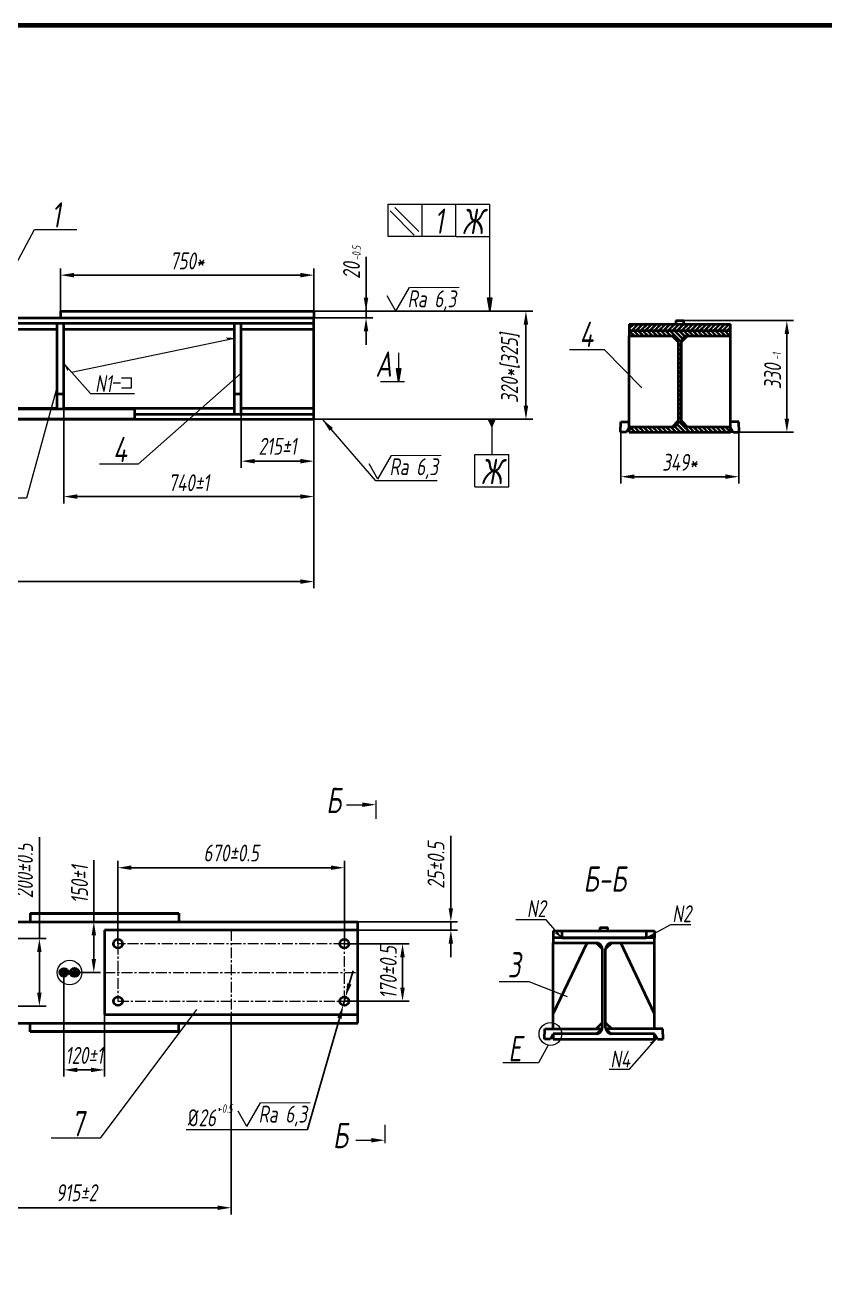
# Model space of a CAD drawing. Header units: millimetres. Extents: x 46486 to 69721, y 30372 to 52690.
# Drawn here: x 48846 to 51211, y 48799 to 52542 of the extents above; entities that cross this region are included whole.
import ezdxf

# ---------------------------------------------------------------- set-up
doc = ezdxf.new("R2010")
doc.units = ezdxf.units.MM
doc.linetypes.add('CENTER', pattern=[50.8, 31.75, -6.35, 6.35, -6.35])
doc.layers.add('РАЗМЕРЫ', color=7, linetype='Continuous', lineweight=18)
doc.styles.get("Standard").update_dxf_attribs({"font": 'simplex.shx', "width": 0.7, "oblique": 10})
doc.dimstyles.new('Stand10', dxfattribs={"dimtxt": 50, "dimasz": 40, "dimexe": 20, "dimexo": 0, "dimgap": 16, "dimtad": 1, "dimdec": 0, "dimzin": 0, "dimdsep": 46, "dimtxsty": 'Standard', "dimcen": 0, "dimadec": 0, "dimazin": 0, "dimtfac": 1, "dimtdec": 0, "dimtmove": 0, "dimatfit": 3, "dimfxl": 0.18, "dimtolj": 1, "dimtzin": 0, "dimarcsym": 0})
doc.dimstyles.new('Stand5', dxfattribs={"dimtxt": 25, "dimasz": 20, "dimexe": 10, "dimexo": 0, "dimgap": 8, "dimtad": 1, "dimdec": 0, "dimzin": 0, "dimdsep": 46, "dimtxsty": 'Standard', "dimcen": 0, "dimadec": 0, "dimazin": 0, "dimtfac": 1, "dimtdec": 0, "dimtmove": 0, "dimatfit": 3, "dimfxl": 0.18, "dimtolj": 1, "dimtzin": 0, "dimarcsym": 0})

# ---------------------------------------------------------------- blocks, each defined once
blk = doc.blocks.new('*D5588')
at = {"layer": 'РАЗМЕРЫ', "color": 0, "lineweight": 18, "insert": (50506, 51626.7), "char_height": 75, "attachment_point": 5, "rotation": 359.8985}
blk.add_mtext('\\A1;4', dxfattribs=at)
blk = doc.blocks.new('*D5589')
at = {"layer": 'РАЗМЕРЫ', "color": 0, "lineweight": 18, "insert": (51069.5, 51561.9), "char_height": 25, "attachment_point": 5, "rotation": 89.8985}
blk.add_mtext('\\A1;-1', dxfattribs=at)
blk = doc.blocks.new('*D5590')
at = {"layer": 'РАЗМЕРЫ', "color": 0, "lineweight": 18, "insert": (50560.7, 50014.7), "char_height": 75, "attachment_point": 5, "rotation": 359.8985}
blk.add_mtext('\\A1;Б-Б', dxfattribs=at)
blk = doc.blocks.new('*D5591')
at = {"layer": 'РАЗМЕРЫ', "color": 0, "lineweight": 18, "insert": (50788.6, 49911.7), "char_height": 50, "attachment_point": 5, "rotation": 359.8985}
blk.add_mtext('\\A1;N2', dxfattribs=at)
blk = doc.blocks.new('*D5592')
at = {"layer": 'РАЗМЕРЫ', "color": 0, "lineweight": 18, "insert": (50358.2, 49926.8), "char_height": 50, "attachment_point": 5, "rotation": 0.1015}
blk.add_mtext('\\A1;N2', dxfattribs=at)
blk = doc.blocks.new('*D5593')
at = {"layer": 'РАЗМЕРЫ', "color": 0, "lineweight": 18, "insert": (50292.2, 49760.6), "char_height": 75, "attachment_point": 5, "rotation": 359.8985}
blk.add_mtext('\\A1;3', dxfattribs=at)
blk = doc.blocks.new('*D5594')
at = {"layer": 'РАЗМЕРЫ', "color": 0, "lineweight": 18, "insert": (50294.8, 49512.4), "char_height": 75, "attachment_point": 5, "rotation": 359.8985}
blk.add_mtext('\\A1;Е', dxfattribs=at)
blk = doc.blocks.new('*D5595')
at = {"layer": 'РАЗМЕРЫ', "color": 0, "lineweight": 18, "insert": (50606.5, 49481.2), "char_height": 50, "attachment_point": 5, "rotation": 359.8985}
blk.add_mtext('\\A1;N4', dxfattribs=at)
blk = doc.blocks.new('*D5601')
at = {"layer": 'РАЗМЕРЫ', "color": 0, "lineweight": 18, "insert": (49778.3, 49255.3), "char_height": 75, "attachment_point": 5, "rotation": 359.8985}
blk.add_mtext('\\A1;Б', dxfattribs=at)
blk = doc.blocks.new('*D5606')
at = {"layer": 'РАЗМЕРЫ', "color": 0, "lineweight": 18, "insert": (49758.3, 50247.2), "char_height": 75, "attachment_point": 5, "rotation": 359.8985}
blk.add_mtext('\\A1;Б', dxfattribs=at)
blk = doc.blocks.new('*D5635')
at = {"layer": 'РАЗМЕРЫ', "color": 0, "lineweight": 18, "insert": (48936.2, 51980.2), "char_height": 75, "attachment_point": 5, "rotation": 359.8985}
blk.add_mtext('\\A1;1', dxfattribs=at)
blk = doc.blocks.new('*D5638')
at = {"layer": 'РАЗМЕРЫ', "color": 0, "lineweight": 18, "insert": (49906.3, 51538.7), "char_height": 75, "attachment_point": 5, "rotation": 359.8985}
blk.add_mtext('\\A1;А', dxfattribs=at)
blk = doc.blocks.new('*D5640')
at = {"layer": 'РАЗМЕРЫ', "color": 0, "lineweight": 18, "insert": (49995.4, 51229.1), "char_height": 50, "attachment_point": 5, "rotation": 359.8985}
blk.add_mtext('\\A1;Ra 6,3', dxfattribs=at)
blk = doc.blocks.new('*D5641')
at = {"layer": 'РАЗМЕРЫ', "color": 0, "lineweight": 18, "insert": (50226.4, 51220.8), "char_height": 75, "attachment_point": 5, "rotation": 359.8985}
blk.add_mtext('\\A1;Ж', dxfattribs=at)
blk = doc.blocks.new('*D5642')
at = {"layer": 'РАЗМЕРЫ', "color": 0, "lineweight": 18, "insert": (50048.9, 51726.1), "char_height": 50, "attachment_point": 5, "rotation": 359.8985}
blk.add_mtext('\\A1;Ra 6,3', dxfattribs=at)
blk = doc.blocks.new('*D5643')
at = {"layer": 'РАЗМЕРЫ', "color": 0, "lineweight": 18, "insert": (50069.6, 51961.9), "char_height": 75, "attachment_point": 5, "rotation": 359.8985}
blk.add_mtext('\\A1;1', dxfattribs=at)
blk = doc.blocks.new('*D5644')
at = {"layer": 'РАЗМЕРЫ', "color": 0, "lineweight": 18, "insert": (50170.1, 51961.2), "char_height": 75, "attachment_point": 5, "rotation": 359.8985}
blk.add_mtext('\\A1;Ж', dxfattribs=at)
blk = doc.blocks.new('*D5660')
at = {"layer": 'РАЗМЕРЫ', "color": 0, "lineweight": 18, "insert": (49825.7, 51867.3), "char_height": 25, "attachment_point": 5, "rotation": 89.8985}
blk.add_mtext('\\A1;-0.5', dxfattribs=at)
blk = doc.blocks.new('*D5684')
at = {"layer": 'РАЗМЕРЫ', "color": 0, "lineweight": 18, "insert": (49368.2, 49307.6), "char_height": 50, "attachment_point": 5, "rotation": 359.8985}
blk.add_mtext('\\A1;{\\Q0;%%C}26', dxfattribs=at)
blk = doc.blocks.new('*D5685')
at = {"layer": 'РАЗМЕРЫ', "color": 0, "lineweight": 18, "insert": (49437.1, 49335.1), "char_height": 25, "attachment_point": 5, "rotation": 359.8985}
blk.add_mtext('\\A1;-0.5', dxfattribs=at)
blk = doc.blocks.new('*D5686')
at = {"layer": 'РАЗМЕРЫ', "color": 0, "lineweight": 18, "insert": (49607.8, 49312.7), "char_height": 50, "attachment_point": 5, "rotation": 359.8985}
blk.add_mtext('\\A1;Ra 6,3', dxfattribs=at)
blk = doc.blocks.new('*D5704')
at = {"layer": 'DEFPOINTS', "color": 0, "lineweight": 18}
for p in [(49699.7, 51802), (48949.7, 51695.3), (49699.7, 51695.3)]:
    blk.add_point(p, dxfattribs=at)
at = {"layer": 'РАЗМЕРЫ', "color": 0, "lineweight": -2}
for p, q in [((48949.7, 51695.3), (48949.7, 51822)), ((48989.7, 51802), (49659.7, 51802)), ((49699.7, 51695.3), (49699.7, 51822))]:
    blk.add_line(p, q, dxfattribs=at)
at = {"layer": 'РАЗМЕРЫ', "color": 0, "lineweight": 18}
for points in [[(48989.7, 51808.7), (48989.7, 51795.4), (48949.7, 51802)], [(49659.7, 51795.4), (49659.7, 51808.7), (49699.7, 51802)]]:
    blk.add_solid(points, dxfattribs=at)
at = {"layer": 'РАЗМЕРЫ', "color": 0, "lineweight": 18, "insert": (49324.7, 51844.1), "char_height": 50, "attachment_point": 5}
blk.add_mtext('\\A1;750*', dxfattribs=at)
blk = doc.blocks.new('*D5705')
at = {"layer": 'РАЗМЕРЫ', "color": 0, "lineweight": 18, "insert": (49077.2, 51481), "char_height": 50, "attachment_point": 5, "rotation": 359.8985}
blk.add_mtext('\\A1;N1', dxfattribs=at)
blk = doc.blocks.new('*D5709')
at = {"layer": 'DEFPOINTS', "color": 0, "lineweight": 18}
for p in [(49484.7, 51450.7), (49699.7, 51408.7), (49699.7, 51251.4)]:
    blk.add_point(p, dxfattribs=at)
at = {"layer": 'РАЗМЕРЫ', "color": 0, "lineweight": -2}
for p, q in [((49484.7, 51450.7), (49484.7, 51231.4)), ((49699.7, 51408.7), (49699.7, 51231.4)), ((49524.7, 51251.4), (49659.7, 51251.4))]:
    blk.add_line(p, q, dxfattribs=at)
at = {"layer": 'РАЗМЕРЫ', "color": 0, "lineweight": 18}
for points in [[(49524.7, 51258.1), (49524.7, 51244.7), (49484.7, 51251.4)], [(49659.7, 51244.7), (49659.7, 51258.1), (49699.7, 51251.4)]]:
    blk.add_solid(points, dxfattribs=at)
at = {"layer": 'РАЗМЕРЫ', "color": 0, "lineweight": 18, "insert": (49592.2, 51295.4), "char_height": 50, "attachment_point": 5}
blk.add_mtext('\\A1;215%%p1', dxfattribs=at)
blk = doc.blocks.new('*D5710')
at = {"layer": 'DEFPOINTS', "color": 0, "lineweight": 18}
for p in [(48959.7, 51450.7), (49699.7, 51408.7), (49699.7, 51146.5)]:
    blk.add_point(p, dxfattribs=at)
at = {"layer": 'РАЗМЕРЫ', "color": 0, "lineweight": -2}
for p, q in [((48959.7, 51450.7), (48959.7, 51126.5)), ((49699.7, 51408.7), (49699.7, 51126.5)), ((48999.7, 51146.5), (49659.7, 51146.5))]:
    blk.add_line(p, q, dxfattribs=at)
at = {"layer": 'РАЗМЕРЫ', "color": 0, "lineweight": 18}
for points in [[(48999.7, 51153.2), (48999.7, 51139.9), (48959.7, 51146.5)], [(49659.7, 51139.9), (49659.7, 51153.2), (49699.7, 51146.5)]]:
    blk.add_solid(points, dxfattribs=at)
at = {"layer": 'РАЗМЕРЫ', "color": 0, "lineweight": 18, "insert": (49329.7, 51187.5), "char_height": 50, "attachment_point": 5}
blk.add_mtext('\\A1;740%%p1', dxfattribs=at)
blk = doc.blocks.new('*D5714')
at = {"layer": 'DEFPOINTS', "color": 0, "lineweight": 18}
for p in [(47119.7, 51408.7), (49699.7, 51408.7), (49699.7, 50895)]:
    blk.add_point(p, dxfattribs=at)
at = {"layer": 'РАЗМЕРЫ', "color": 0, "lineweight": -2}
for p, q in [((47119.7, 51408.7), (47119.7, 50875)), ((49699.7, 51408.7), (49699.7, 50875)), ((47159.7, 50895), (49659.7, 50895))]:
    blk.add_line(p, q, dxfattribs=at)
at = {"layer": 'РАЗМЕРЫ', "color": 0, "lineweight": 18}
for points in [[(47159.7, 50901.6), (47159.7, 50888.3), (47119.7, 50895)], [(49659.7, 50888.3), (49659.7, 50901.6), (49699.7, 50895)]]:
    blk.add_solid(points, dxfattribs=at)
at = {"layer": 'РАЗМЕРЫ', "color": 0, "lineweight": 18, "insert": (48409.7, 50938.9), "char_height": 50, "attachment_point": 5}
blk.add_mtext('\\A1;2580', dxfattribs=at)
blk = doc.blocks.new('*D5718')
at = {"layer": 'РАЗМЕРЫ', "color": 0, "lineweight": 18, "insert": (49125.7, 51286), "char_height": 75, "attachment_point": 5, "rotation": 359.8985}
blk.add_mtext('\\A1;4', dxfattribs=at)
blk = doc.blocks.new('*D5720')
at = {"layer": 'DEFPOINTS', "color": 0, "lineweight": 18}
for p in [(49698.2, 51695.3), (49694.5, 51675.3), (49854, 51675.3)]:
    blk.add_point(p, dxfattribs=at)
at = {"layer": 'РАЗМЕРЫ', "color": 0, "lineweight": -2}
for p, q in [((49854, 51695.3), (49854, 51856.3)), ((49854, 51695.3), (49854, 51856.3)), ((49854, 51735.3), (49854, 51775.3)), ((49698.2, 51695.3), (49874, 51695.3)), ((49854, 51695.3), (49854, 51675.3)), ((49694.5, 51675.3), (49874, 51675.3)), ((49854, 51635.3), (49854, 51595.3))]:
    blk.add_line(p, q, dxfattribs=at)
at = {"layer": 'РАЗМЕРЫ', "color": 0, "lineweight": 18}
for points in [[(49847.3, 51735.3), (49860.6, 51735.3), (49854, 51695.3)], [(49860.6, 51635.3), (49847.3, 51635.3), (49854, 51675.3)]]:
    blk.add_solid(points, dxfattribs=at)
at = {"layer": 'РАЗМЕРЫ', "color": 0, "lineweight": 18, "insert": (49811, 51815.8), "char_height": 50, "attachment_point": 5, "rotation": 90}
blk.add_mtext('\\A1;20', dxfattribs=at)
blk = doc.blocks.new('*D5721')
at = {"layer": 'DEFPOINTS', "color": 0, "lineweight": 18}
for p in [(49698.2, 51695.3), (49694.5, 51375.3), (50327.2, 51375.3)]:
    blk.add_point(p, dxfattribs=at)
at = {"layer": 'РАЗМЕРЫ', "color": 0, "lineweight": -2}
for p, q in [((49698.2, 51695.3), (50347.2, 51695.3)), ((50327.2, 51655.3), (50327.2, 51415.3)), ((49694.5, 51375.3), (50347.2, 51375.3))]:
    blk.add_line(p, q, dxfattribs=at)
at = {"layer": 'РАЗМЕРЫ', "color": 0, "lineweight": 18}
for points in [[(50333.8, 51655.3), (50320.5, 51655.3), (50327.2, 51695.3)], [(50320.5, 51415.3), (50333.8, 51415.3), (50327.2, 51375.3)]]:
    blk.add_solid(points, dxfattribs=at)
at = {"layer": 'РАЗМЕРЫ', "color": 0, "lineweight": 18, "insert": (50281.2, 51526.5), "char_height": 50, "attachment_point": 5, "rotation": 90}
blk.add_mtext('\\A1;320*[325]', dxfattribs=at)
blk = doc.blocks.new('*D5724')
at = {"layer": 'DEFPOINTS', "color": 0, "lineweight": 18}
for p in [(50608.3, 51367.4), (50957.3, 51367.4), (50957.3, 51205.5)]:
    blk.add_point(p, dxfattribs=at)
at = {"layer": 'РАЗМЕРЫ', "color": 0, "lineweight": -2}
for p, q in [((50608.3, 51367.4), (50608.3, 51185.5)), ((50957.3, 51367.4), (50957.3, 51185.5)), ((50648.3, 51205.5), (50917.3, 51205.5))]:
    blk.add_line(p, q, dxfattribs=at)
at = {"layer": 'РАЗМЕРЫ', "color": 0, "lineweight": 18}
for points in [[(50648.3, 51212.2), (50648.3, 51198.9), (50608.3, 51205.5)], [(50917.3, 51198.9), (50917.3, 51212.2), (50957.3, 51205.5)]]:
    blk.add_solid(points, dxfattribs=at)
at = {"layer": 'РАЗМЕРЫ', "color": 0, "lineweight": 18, "insert": (50782.8, 51248), "char_height": 50, "attachment_point": 5}
blk.add_mtext('\\A1;349*', dxfattribs=at)
blk = doc.blocks.new('*D5725')
at = {"layer": 'DEFPOINTS', "color": 0, "lineweight": 18}
for p in [(50794.8, 51667.4), (51099.4, 51667.4), (50932.2, 51337.4)]:
    blk.add_point(p, dxfattribs=at)
at = {"layer": 'РАЗМЕРЫ', "color": 0, "lineweight": -2}
for p, q in [((50794.8, 51667.4), (51119.4, 51667.4)), ((51099.4, 51377.4), (51099.4, 51627.4)), ((50932.2, 51337.4), (51119.4, 51337.4))]:
    blk.add_line(p, q, dxfattribs=at)
at = {"layer": 'РАЗМЕРЫ', "color": 0, "lineweight": 18}
for points in [[(51106.1, 51627.4), (51092.7, 51627.4), (51099.4, 51667.4)], [(51092.7, 51377.4), (51106.1, 51377.4), (51099.4, 51337.4)]]:
    blk.add_solid(points, dxfattribs=at)
at = {"layer": 'РАЗМЕРЫ', "color": 0, "lineweight": 18, "insert": (51057.4, 51502.4), "char_height": 50, "attachment_point": 5, "rotation": 90}
blk.add_mtext('\\A1;330', dxfattribs=at)
blk = doc.blocks.new('*D5740')
at = {"layer": 'DEFPOINTS', "color": 0, "lineweight": 18}
for p in [(48764.8, 49838.1), (48887.2, 49838.1), (48764.8, 49638.1)]:
    blk.add_point(p, dxfattribs=at)
at = {"layer": 'РАЗМЕРЫ', "color": 0, "lineweight": -2}
for p, q in [((48887.2, 49838.1), (48887.2, 50138.6)), ((48887.2, 49838.1), (48887.2, 50138.6)), ((48764.8, 49838.1), (48907.2, 49838.1)), ((48887.2, 49678.1), (48887.2, 49798.1)), ((48764.8, 49638.1), (48907.2, 49638.1))]:
    blk.add_line(p, q, dxfattribs=at)
at = {"layer": 'РАЗМЕРЫ', "color": 0, "lineweight": 18}
for points in [[(48893.8, 49798.1), (48880.5, 49798.1), (48887.2, 49838.1)], [(48880.5, 49678.1), (48893.8, 49678.1), (48887.2, 49638.1)]]:
    blk.add_solid(points, dxfattribs=at)
at = {"layer": 'РАЗМЕРЫ', "color": 0, "lineweight": 18, "insert": (48843.2, 50038.6), "char_height": 50, "attachment_point": 5, "rotation": 90}
blk.add_mtext('\\A1;200%%p0.5', dxfattribs=at)
blk = doc.blocks.new('*D5741')
at = {"layer": 'DEFPOINTS', "color": 0, "lineweight": 18}
for p in [(49119.8, 50048), (49119.8, 49823.1), (49789.8, 49823.1)]:
    blk.add_point(p, dxfattribs=at)
at = {"layer": 'РАЗМЕРЫ', "color": 0, "lineweight": -2}
for p, q in [((49119.8, 49823.1), (49119.8, 50068)), ((49749.8, 50048), (49159.8, 50048)), ((49789.8, 49823.1), (49789.8, 50068))]:
    blk.add_line(p, q, dxfattribs=at)
at = {"layer": 'РАЗМЕРЫ', "color": 0, "lineweight": 18}
for points in [[(49159.8, 50054.7), (49159.8, 50041.4), (49119.8, 50048)], [(49749.8, 50041.4), (49749.8, 50054.7), (49789.8, 50048)]]:
    blk.add_solid(points, dxfattribs=at)
at = {"layer": 'РАЗМЕРЫ', "color": 0, "lineweight": 18, "insert": (49454.8, 50091.5), "char_height": 50, "attachment_point": 5}
blk.add_mtext('\\A1;670%%p0.5', dxfattribs=at)
blk = doc.blocks.new('*D5742')
at = {"layer": 'DEFPOINTS', "color": 0, "lineweight": 18}
for p in [(49789.8, 49823.1), (49962, 49823.1), (49789.8, 49653.1)]:
    blk.add_point(p, dxfattribs=at)
at = {"layer": 'РАЗМЕРЫ', "color": 0, "lineweight": -2}
for p, q in [((49789.8, 49823.1), (49982, 49823.1)), ((49962, 49693.1), (49962, 49783.1)), ((49789.8, 49653.1), (49982, 49653.1))]:
    blk.add_line(p, q, dxfattribs=at)
at = {"layer": 'РАЗМЕРЫ', "color": 0, "lineweight": 18}
for points in [[(49968.6, 49783.1), (49955.3, 49783.1), (49962, 49823.1)], [(49955.3, 49693.1), (49968.6, 49693.1), (49962, 49653.1)]]:
    blk.add_solid(points, dxfattribs=at)
at = {"layer": 'РАЗМЕРЫ', "color": 0, "lineweight": 18, "insert": (49919.9, 49738.1), "char_height": 50, "attachment_point": 5, "rotation": 90}
blk.add_mtext('\\A1;170%%p0.5', dxfattribs=at)
blk = doc.blocks.new('*D5744')
at = {"layer": 'DEFPOINTS', "color": 0, "lineweight": 18}
for p in [(49040.1, 49888.1), (49048.3, 49888.1), (48959.8, 49738.1)]:
    blk.add_point(p, dxfattribs=at)
at = {"layer": 'РАЗМЕРЫ', "color": 0, "lineweight": -2}
for p, q in [((49048.3, 49888.1), (49048.3, 50069.9)), ((49048.3, 49888.1), (49048.3, 50069.9)), ((49040.1, 49888.1), (49068.3, 49888.1)), ((49048.3, 49778.1), (49048.3, 49848.1)), ((48959.8, 49738.1), (49068.3, 49738.1))]:
    blk.add_line(p, q, dxfattribs=at)
at = {"layer": 'РАЗМЕРЫ', "color": 0, "lineweight": 18}
for points in [[(49054.9, 49848.1), (49041.6, 49848.1), (49048.3, 49888.1)], [(49041.6, 49778.1), (49054.9, 49778.1), (49048.3, 49738.1)]]:
    blk.add_solid(points, dxfattribs=at)
at = {"layer": 'РАЗМЕРЫ', "color": 0, "lineweight": 18, "insert": (49006.2, 49999), "char_height": 50, "attachment_point": 5, "rotation": 90}
blk.add_mtext('\\A1;150%%p1', dxfattribs=at)
blk = doc.blocks.new('*D5745')
at = {"layer": 'DEFPOINTS', "color": 0, "lineweight": 18}
for p in [(49827.8, 49888.1), (49828.3, 49863.1), (50105, 49888.1)]:
    blk.add_point(p, dxfattribs=at)
at = {"layer": 'РАЗМЕРЫ', "color": 0, "lineweight": -2}
for p, q in [((50105, 49928.1), (50105, 50141.9)), ((50105, 49928.1), (50105, 50141.9)), ((49827.8, 49888.1), (50125, 49888.1)), ((49828.3, 49863.1), (50125, 49863.1)), ((50105, 49863.1), (50105, 49888.1)), ((50105, 49823.1), (50105, 49783.1))]:
    blk.add_line(p, q, dxfattribs=at)
at = {"layer": 'РАЗМЕРЫ', "color": 0, "lineweight": 18}
for points in [[(50098.3, 49928.1), (50111.6, 49928.1), (50105, 49888.1)], [(50111.6, 49823.1), (50098.3, 49823.1), (50105, 49863.1)]]:
    blk.add_solid(points, dxfattribs=at)
at = {"layer": 'РАЗМЕРЫ', "color": 0, "lineweight": 18, "insert": (50061, 50055), "char_height": 50, "attachment_point": 5, "rotation": 90}
blk.add_mtext('\\A1;25%%p0.5', dxfattribs=at)
blk = doc.blocks.new('*D5750')
at = {"layer": 'DEFPOINTS', "color": 0, "lineweight": 18}
for p in [(48959.8, 49738.1), (49079.8, 49686.2), (49079.8, 49449.5)]:
    blk.add_point(p, dxfattribs=at)
at = {"layer": 'РАЗМЕРЫ', "color": 0, "lineweight": -2}
for p, q in [((48959.8, 49738.1), (48959.8, 49429.5)), ((49079.8, 49686.2), (49079.8, 49429.5)), ((48999.8, 49449.5), (49039.8, 49449.5))]:
    blk.add_line(p, q, dxfattribs=at)
at = {"layer": 'РАЗМЕРЫ', "color": 0, "lineweight": 18}
for points in [[(48999.8, 49456.2), (48999.8, 49442.8), (48959.8, 49449.5)], [(49039.8, 49442.8), (49039.8, 49456.2), (49079.8, 49449.5)]]:
    blk.add_solid(points, dxfattribs=at)
at = {"layer": 'РАЗМЕРЫ', "color": 0, "lineweight": 18, "insert": (49019.8, 49492.4), "char_height": 50, "attachment_point": 5}
blk.add_mtext('\\A1;120%%p1', dxfattribs=at)
blk = doc.blocks.new('*D5758')
at = {"layer": 'РАЗМЕРЫ', "color": 0, "lineweight": -2}
for p, q in [((49804.5, 49704), (49815.5, 49742.4)), ((49793.4, 49665.6), (49786.2, 49640.6)), ((49775.2, 49602.1), (49680.5, 49273))]:
    blk.add_line(p, q, dxfattribs=at)
at = {"layer": 'РАЗМЕРЫ', "color": 0, "lineweight": 18}
for points in [[(49798.1, 49705.8), (49810.9, 49702.2), (49793.4, 49665.6)], [(49781.6, 49600.3), (49768.8, 49604), (49786.2, 49640.6)]]:
    blk.add_solid(points, dxfattribs=at)
at = {"layer": 'РАЗМЕРЫ', "color": 0, "lineweight": 18, "insert": (49649.4, 49313.1), "char_height": 50, "attachment_point": 5, "rotation": 73.9499}
blk.add_mtext('\\A1;  ', dxfattribs=at)
blk = doc.blocks.new('*D5759')
at = {"layer": 'РАЗМЕРЫ', "color": 0, "lineweight": 18, "insert": (49000.8, 49290.2), "char_height": 75, "attachment_point": 5, "rotation": 359.8985}
blk.add_mtext('\\A1;7', dxfattribs=at)
blk = doc.blocks.new('*D5765')
at = {"layer": 'DEFPOINTS', "color": 0, "lineweight": 18}
for p in [(49454.8, 49613.6), (48539.8, 49588.7), (49454.8, 49041.5)]:
    blk.add_point(p, dxfattribs=at)
at = {"layer": 'РАЗМЕРЫ', "color": 0, "lineweight": -2}
for p, q in [((49454.8, 49613.6), (49454.8, 49021.5)), ((48539.8, 49588.7), (48539.8, 49021.5)), ((48579.8, 49041.5), (49414.8, 49041.5))]:
    blk.add_line(p, q, dxfattribs=at)
at = {"layer": 'РАЗМЕРЫ', "color": 0, "lineweight": 18}
for points in [[(48579.8, 49048.1), (48579.8, 49034.8), (48539.8, 49041.5)], [(49414.8, 49034.8), (49414.8, 49048.1), (49454.8, 49041.5)]]:
    blk.add_solid(points, dxfattribs=at)
at = {"layer": 'РАЗМЕРЫ', "color": 0, "lineweight": 18, "insert": (48997.3, 49085.9), "char_height": 50, "attachment_point": 5}
blk.add_mtext('\\A1;915%%p2', dxfattribs=at)

msp = doc.modelspace()

# ---------------------------------------------------------------- hatches: boundary and pattern name
at = {"linetype": 'Continuous', "lineweight": 18}
h = msp.add_hatch(dxfattribs=at)
h.set_pattern_fill('ANSI32', style=0)
h.set_pattern_definition([(45, (44720.436, 45882.3), (-6.735192, 6.735192), []), (45, (44724.926, 45882.3), (-6.735192, 6.735192), [])])
h.paths.add_polyline_path([(50932.8, 51637.42), (50932.8, 51657.42), (50632.8, 51657.42), (50632.8, 51637.42)], flags=0)
h = msp.add_hatch(dxfattribs=at)
h.set_pattern_fill('ANSI32', angle=90, style=0)
h.set_pattern_definition([(135, (44720.436, 45882.3), (-6.735192, -6.735192), []), (135, (44720.436, 45886.79), (-6.735192, -6.735192), [])])
edge = h.paths.add_edge_path(flags=0)
edge.add_line((50632.8, 51637.42), (50632.8, 51622.42))
edge.add_line((50632.8, 51622.42), (50759.8, 51622.42))
edge.add_arc((50759.8, 51604.42), 18, 0, 90, ccw=False)
edge.add_line((50777.8, 51604.42), (50777.8, 51370.42))
edge.add_arc((50759.8, 51370.42), 18, 270, 360, ccw=False)
edge.add_line((50759.8, 51352.42), (50632.8, 51352.42))
edge.add_line((50632.8, 51352.42), (50632.8, 51337.42))
edge.add_line((50632.8, 51337.42), (50932.8, 51337.42))
edge.add_line((50932.8, 51337.42), (50932.8, 51352.42))
edge.add_line((50932.8, 51352.42), (50805.8, 51352.42))
edge.add_arc((50805.8, 51370.42), 18, 180, 270, ccw=False)
edge.add_line((50787.8, 51370.42), (50787.8, 51604.42))
edge.add_arc((50805.8, 51604.42), 18, 90, 180, ccw=False)
edge.add_line((50805.8, 51622.42), (50932.8, 51622.42))
edge.add_line((50932.8, 51622.42), (50932.8, 51637.42))
edge.add_line((50932.8, 51637.42), (50632.8, 51637.42))
at = {"layer": 'РАЗМЕРЫ', "lineweight": 18}
h = msp.add_hatch(color=0, dxfattribs=at)
h.dxf.hatch_style = 1
h.paths.add_polyline_path([(50213.29, 51735.25), (50226.63, 51735.25), (50219.96, 51695.25)])
h = msp.add_hatch(color=0, dxfattribs=at)
h.dxf.hatch_style = 1
h.paths.add_polyline_path([(49439.07, 51617.72), (49444.74, 51611.57), (49464.67, 51615.78)])
h = msp.add_hatch(color=0, dxfattribs=at)
h.dxf.hatch_style = 1
h.paths.add_polyline_path([(48970.76, 51517.31), (48973.26, 51525.29), (48959.67, 51540.47)])
h = msp.add_hatch(color=0, dxfattribs=at)
h.dxf.hatch_style = 1
h.paths.add_polyline_path([(49950.33, 51485.97), (49943.73, 51525.98), (49957.07, 51525.96)])
h = msp.add_hatch(color=0, dxfattribs=at)
h.dxf.hatch_style = 1
h.paths.add_polyline_path([(49756.19, 51349.69), (49746.2, 51340.86), (49724.7, 51375.25)])
h = msp.add_hatch(color=256, dxfattribs=at)
h.dxf.hatch_style = 1
h.paths.add_polyline_path([(50226.26, 51352.9), (50236.64, 51375.25), (50215.46, 51375.25)])
h = msp.add_hatch(color=0, dxfattribs=at)
h.dxf.hatch_style = 1
h.paths.add_polyline_path([(49842.84, 50227.85), (49882.83, 50234.58), (49842.82, 50241.18)])
h = msp.add_hatch(color=0, dxfattribs=at)
h.dxf.hatch_style = 1
h.paths.add_polyline_path([(50411.5, 49854.76), (50419.73, 49856.23), (50433.08, 49840.83)])
h = msp.add_hatch(color=0, dxfattribs=at)
h.dxf.hatch_style = 1
h.paths.add_polyline_path([(50708.18, 49846.21), (50701.01, 49850.5), (50683.08, 49840.83)])
h = msp.add_hatch(color=0, dxfattribs=at)
h.dxf.hatch_style = 1
h.paths.add_polyline_path([(50693.09, 49529.23), (50701.3, 49527.68), (50714.79, 49542.95)])
h = msp.add_hatch(color=0, dxfattribs=at)
h.dxf.hatch_style = 1
h.paths.add_polyline_path([(49869.57, 49234.6), (49909.56, 49241.34), (49869.55, 49247.94)])

# ---------------------------------------------------------------- linework, layer by layer
at = {"color": 7, "linetype": 'Continuous', "lineweight": 40}
for p, q in [((48949.67, 51695.25), (49699.67, 51695.25)), ((48949.67, 51695.25), (48949.67, 51675.25)), ((49699.67, 51695.25), (49699.67, 51675.25)), ((47119.67, 51675.25), (49699.67, 51675.25)), ((47119.67, 51660.25), (49699.67, 51660.25)), ((48939.67, 51450.25), (48939.67, 51660.25)), ((48959.67, 51450.25), (48959.67, 51660.25)), ((49464.67, 51450.25), (49464.67, 51660.25)), ((49484.67, 51450.25), (49484.67, 51660.25)), ((49699.67, 51660.25), (49699.67, 51675.25)), ((49699.67, 51642.25), (49699.67, 51660.25)), ((50632.8, 51657.42), (50632.8, 51637.42)), ((50632.8, 51657.42), (50932.8, 51657.42)), ((50770.8, 51667.42), (50770.8, 51657.42)), ((50770.8, 51667.42), (50782.8, 51667.42)), ((50782.8, 51667.42), (50794.8, 51667.42)), ((50794.8, 51657.42), (50794.8, 51667.42)), ((50932.8, 51637.42), (50932.8, 51657.42)), ((48409.67, 51642.25), (48939.67, 51642.25)), ((48959.67, 51642.25), (49464.67, 51642.25)), ((49484.67, 51642.25), (49699.67, 51642.25)), ((49699.67, 51408.25), (49699.67, 51642.25)), ((50932.8, 51637.42), (50632.8, 51637.42)), ((50632.8, 51637.42), (50632.8, 51622.42)), ((50632.8, 51622.42), (50759.8, 51622.42)), ((50632.8, 51352.42), (50632.8, 51622.42)), ((50759.8, 51622.42), (50777.8, 51604.42)), ((50805.8, 51622.42), (50787.8, 51604.42)), ((50805.8, 51622.42), (50932.8, 51622.42)), ((50932.8, 51622.42), (50932.8, 51637.42)), ((50932.8, 51352.42), (50932.8, 51622.42)), ((50777.8, 51604.42), (50777.8, 51370.42)), ((50787.8, 51370.42), (50787.8, 51604.42)), ((48939.67, 51450.25), (48959.67, 51450.25)), ((48939.67, 51405.25), (48939.67, 51450.25)), ((48959.67, 51405.25), (48959.67, 51450.25)), ((49464.67, 51450.25), (49484.67, 51450.25)), ((49464.67, 51390.25), (49464.67, 51450.25)), ((49484.67, 51390.25), (49484.67, 51450.25)), ((48409.67, 51408.25), (48939.67, 51408.25)), ((49169.67, 51405.25), (48729.67, 51405.25)), ((48959.67, 51408.25), (49464.67, 51408.25)), ((49169.67, 51375.35), (49169.67, 51405.25)), ((49169.67, 51390.25), (49699.67, 51390.25)), ((49464.67, 51390.25), (49484.67, 51390.25)), ((49484.67, 51408.25), (49699.67, 51408.25)), ((49699.67, 51390.25), (49699.67, 51408.25)), ((49699.67, 51375.25), (49699.67, 51390.25)), ((47119.67, 51375.25), (49699.67, 51375.25)), ((49169.67, 51375.35), (48729.67, 51375.35)), ((50607.35, 51337.51), (50608.29, 51367.42)), ((50608.29, 51367.42), (50632.8, 51367.42)), ((50632.8, 51351.42), (50624.77, 51337.51)), ((50632.8, 51352.42), (50632.8, 51337.42)), ((50759.8, 51352.42), (50632.8, 51352.42)), ((50777.8, 51370.42), (50759.8, 51352.42)), ((50777.3, 51366.21), (50761.03, 51352.46)), ((50774.8, 51367.42), (50777.54, 51367.42)), ((50787.8, 51370.42), (50805.8, 51352.42)), ((50790.8, 51367.42), (50788.05, 51367.42)), ((50788.3, 51366.21), (50804.56, 51352.46)), ((50932.8, 51352.42), (50805.8, 51352.42)), ((50957.3, 51367.42), (50932.8, 51367.42)), ((50932.8, 51337.42), (50932.8, 51352.42)), ((50932.8, 51351.42), (50940.83, 51337.51)), ((50958.24, 51337.51), (50957.3, 51367.42)), ((50624.77, 51337.51), (50607.35, 51337.51)), ((50632.8, 51337.42), (50932.8, 51337.42)), ((50940.83, 51337.51), (50958.24, 51337.51)), ((48859.82, 49913.51), (48859.82, 49912.57)), ((48859.82, 49913.51), (49299.82, 49913.51)), ((48859.82, 49912.57), (49299.82, 49912.57)), ((48859.82, 49912.57), (48859.82, 49888.07)), ((49299.82, 49913.51), (49299.82, 49912.57)), ((49299.82, 49912.57), (49299.82, 49888.07)), ((48814.82, 49888.07), (49829.82, 49888.07)), ((49829.82, 49863.07), (49079.82, 49863.07)), ((49079.82, 49863.07), (49079.82, 49613.07)), ((49829.82, 49863.07), (49829.82, 49888.07)), ((49829.82, 49613.07), (49829.82, 49863.07)), ((50408.08, 49860.83), (50408.08, 49840.83)), ((50408.08, 49860.83), (50433.08, 49860.83)), ((50433.08, 49860.83), (50433.08, 49840.83)), ((50433.08, 49860.83), (50683.08, 49860.83)), ((50546.08, 49870.83), (50546.08, 49860.83)), ((50546.08, 49870.83), (50558.08, 49870.83)), ((50558.08, 49870.83), (50570.08, 49870.83)), ((50570.08, 49860.83), (50570.08, 49870.83)), ((50683.08, 49860.83), (50708.08, 49860.83)), ((50683.08, 49860.83), (50683.08, 49840.83)), ((50708.08, 49860.83), (50708.08, 49840.83)), ((50408.08, 49840.83), (50408.08, 49825.83)), ((50708.08, 49840.83), (50408.08, 49840.83)), ((50408.08, 49615.83), (50508.08, 49825.83)), ((50408.08, 49615.83), (50408.08, 49825.83)), ((50408.08, 49825.83), (50535.08, 49825.83)), ((50433.08, 49840.83), (50683.08, 49840.83)), ((50535.08, 49825.83), (50553.08, 49807.83)), ((50581.08, 49825.83), (50563.08, 49807.83)), ((50581.08, 49825.83), (50708.08, 49825.83)), ((50708.08, 49615.83), (50608.08, 49825.83)), ((50708.08, 49825.83), (50708.08, 49840.83)), ((50708.08, 49615.83), (50708.08, 49825.83)), ((50553.08, 49807.83), (50553.08, 49573.83)), ((50563.08, 49573.83), (50563.08, 49807.83)), ((48990.38, 49744.33), (48990.33, 49740.23)), ((48992.17, 49744.31), (48992.13, 49740.21)), ((48999.83, 49738.32), (48982.57, 49738.53)), ((48982.6, 49740.33), (48990.33, 49740.23)), ((48996.19, 49734.76), (48986.13, 49734.88)), ((48986.15, 49736.68), (48996.21, 49736.56)), ((48992.55, 49731.21), (48989.69, 49731.24)), ((48989.71, 49733.04), (48992.57, 49733.01)), ((48992.13, 49740.21), (48999.86, 49740.12)), ((49079.82, 49613.07), (49829.82, 49613.07)), ((49829.82, 49588.07), (49829.82, 49613.07)), ((50408.08, 49570.83), (50408.08, 49615.83)), ((50708.08, 49570.83), (50708.08, 49615.83)), ((48814.82, 49588.07), (49829.82, 49588.07)), ((48859.82, 49563.56), (48859.82, 49588.07)), ((49299.82, 49563.56), (48859.82, 49563.56)), ((48859.82, 49562.62), (48859.82, 49563.56)), ((49299.82, 49562.62), (48859.82, 49562.62)), ((49299.82, 49563.56), (49299.82, 49588.07)), ((49299.82, 49562.62), (49299.82, 49563.56)), ((50382.63, 49540.93), (50383.57, 49570.83)), ((50383.57, 49570.83), (50552.82, 49570.83)), ((50408.08, 49554.83), (50400.05, 49540.93)), ((50408.08, 49555.83), (50408.08, 49540.83)), ((50535.08, 49555.83), (50408.08, 49555.83)), ((50535.08, 49570.83), (50553.08, 49588.83)), ((50552.58, 49569.62), (50536.31, 49555.87)), ((50553.08, 49573.83), (50550.08, 49570.83)), ((50563.08, 49588.83), (50581.08, 49570.83)), ((50563.08, 49573.83), (50566.08, 49570.83)), ((50732.58, 49570.83), (50563.33, 49570.83)), ((50563.57, 49569.62), (50579.84, 49555.87)), ((50708.08, 49555.83), (50581.08, 49555.83)), ((50708.08, 49540.83), (50708.08, 49555.83)), ((50708.08, 49554.83), (50716.1, 49540.93)), ((50733.52, 49540.93), (50732.58, 49570.83)), ((50400.05, 49540.93), (50382.63, 49540.93)), ((50408.08, 49540.83), (50708.08, 49540.83)), ((50716.1, 49540.93), (50733.52, 49540.93))]:
    msp.add_line(p, q, dxfattribs=at)
for centre, radius in [((49119.82, 49823.07), 13), ((49789.82, 49823.07), 13), ((48959.82, 49738.07), 12), ((48959.82, 49738.07), 12), ((48959.82, 49738.07), 6), ((48959.82, 49738.07), 6), ((48991.2, 49738.22), 12.5), ((49119.82, 49653.07), 13), ((49789.82, 49653.07), 13)]:
    msp.add_circle(centre, radius, dxfattribs=at)
at = {"color": 7, "linetype": 'Continuous', "lineweight": 18}
for centre, radius in [((48976.6, 49737.62), 36.35), ((50399.79, 49555.84), 33.65)]:
    msp.add_circle(centre, radius, dxfattribs=at)
at = {"color": 7, "linetype": 'Continuous', "lineweight": 40}
for centre, radius, start, end in [((50759.8, 51604.42), 18, 0, 90), ((50805.8, 51604.42), 18, 90, 180), ((50759.8, 51370.42), 18, 270, 0), ((50805.8, 51370.42), 18, 180, 270), ((50535.08, 49807.83), 18, 0, 90), ((50581.08, 49807.83), 18, 90, 180), ((48991.28, 49744.32), 0.9, 89.3108, 179.3108), ((48991.28, 49744.32), 0.9, 359.3108, 89.3108), ((48982.59, 49739.43), 0.9, 89.3108, 179.3108), ((48982.59, 49739.43), 0.9, 179.3108, 269.3108), ((48986.14, 49735.78), 0.9, 89.3108, 179.3108), ((48986.14, 49735.78), 0.9, 179.3108, 269.3108), ((48989.7, 49732.14), 0.9, 89.3108, 179.3108), ((48989.7, 49732.14), 0.9, 179.3108, 269.3108), ((48992.56, 49732.11), 0.9, 269.3108, 359.3108), ((48992.56, 49732.11), 0.9, 359.3108, 89.3108), ((48996.2, 49735.66), 0.9, 269.3108, 359.3108), ((48996.2, 49735.66), 0.9, 359.3108, 89.3108), ((48999.84, 49739.22), 0.9, 269.3108, 359.3108), ((48999.84, 49739.22), 0.9, 359.3108, 89.3108), ((50535.08, 49573.83), 18, 270, 0), ((50581.08, 49573.83), 18, 180, 270)]:
    msp.add_arc(centre, radius, start, end, dxfattribs=at)
at = {"layer": 'РАЗМЕРЫ', "color": 0, "lineweight": 18}
for p, q in [((49919.96, 51916.24), (49919.96, 52011.96)), ((49919.96, 52011.96), (50219.96, 52011.96)), ((49925.2, 51992.17), (49996.71, 51920.81)), ((49938.99, 52002.58), (50010.5, 51931.21)), ((50019.96, 51916.24), (50019.96, 52011.96)), ((50119.96, 51916.24), (50119.96, 52011.96)), ((50219.96, 51916.24), (50219.96, 52011.96)), ((50219.96, 51735.25), (50219.96, 52011.96)), ((48690.52, 51596.83), (48872.82, 51936.89)), ((48872.82, 51936.89), (48997.85, 51936.89)), ((50019.96, 51916.24), (49919.96, 51916.24)), ((50119.96, 51916.24), (50019.96, 51916.24)), ((50119.96, 51916.24), (50219.96, 51916.24)), ((49942.64, 51695.25), (49983.04, 51765.23)), ((49983.04, 51765.23), (50129.47, 51766.46)), ((49942.64, 51695.25), (49916.25, 51740.97)), ((50219.96, 51695.25), (50213.29, 51735.25)), ((50213.29, 51735.25), (50226.63, 51735.25)), ((50226.63, 51735.25), (50219.96, 51695.25)), ((48982.41, 51515.01), (49464.67, 51615.78)), ((50559.62, 51580.64), (50456.2, 51580.64)), ((50670.05, 51468.46), (50559.62, 51580.64)), ((48959.67, 51540.47), (49038.61, 51452.06)), ((49950.48, 51572.22), (49950.4, 51525.97)), ((49484.67, 51511.97), (49179.5, 51242.03)), ((49950.33, 51485.97), (49943.73, 51525.98)), ((49943.73, 51525.98), (49957.07, 51525.96)), ((49957.07, 51525.96), (49950.33, 51485.97)), ((48939.67, 51472.24), (48849.38, 51141.53)), ((49105.25, 51483.23), (49126.84, 51483.23)), ((49130.21, 51498.23), (49160.21, 51498.23)), ((49130.21, 51468.23), (49160.21, 51468.23)), ((49160.21, 51468.23), (49160.21, 51498.23)), ((49968.13, 51485.97), (49896.36, 51485.97)), ((49038.61, 51452.06), (49168.6, 51452.06)), ((49883.3, 51193.58), (49724.7, 51375.25)), ((50215.46, 51375.25), (50226.26, 51352.9)), ((50226.26, 51352.9), (50236.64, 51375.25)), ((50226.26, 51352.9), (50226.26, 51271.6)), ((49179.5, 51242.03), (49065.57, 51242.03)), ((49889.16, 51198.23), (49862.76, 51243.95)), ((49889.16, 51198.23), (49929.56, 51268.2)), ((49929.56, 51268.2), (50075.99, 51269.43)), ((50176.26, 51175.88), (50176.26, 51271.6)), ((50176.26, 51271.6), (50276.26, 51271.6)), ((50276.26, 51175.88), (50276.26, 51271.6)), ((50064.71, 51193.58), (49883.3, 51193.58)), ((50176.26, 51175.88), (50276.26, 51175.88)), ((48849.38, 51141.53), (48754.73, 51141.53)), ((49796.57, 50234.43), (49842.83, 50234.51)), ((49882.83, 50246.87), (49882.83, 50192.79)), ((49882.83, 50246.87), (49882.83, 50192.79)), ((50387.22, 49893.23), (50297.29, 49893.23)), ((50433.08, 49840.83), (50387.22, 49893.23)), ((50683.08, 49840.83), (50755.91, 49879.98)), ((50755.91, 49879.98), (50815.69, 49879.98)), ((50337.25, 49710), (50247.72, 49710)), ((50450.29, 49665.99), (50337.25, 49710)), ((49352.15, 49628.42), (49067.02, 49247.46)), ((50393.29, 49522.82), (50364.52, 49470.7)), ((50633.62, 49451.39), (50714.79, 49542.95)), ((50364.52, 49470.7), (50259.18, 49470.7)), ((50573.84, 49451.39), (50633.62, 49451.39)), ((49419.89, 49327.88), (49419.89, 49335.83)), ((49501.53, 49281.9), (49541.93, 49351.88)), ((49541.93, 49351.88), (49688.36, 49353.11)), ((49501.53, 49281.9), (49475.13, 49327.62)), ((49322.05, 49272.96), (49680.47, 49272.96)), ((49909.56, 49287.17), (49909.56, 49233.09)), ((49909.56, 49287.17), (49909.56, 49233.09)), ((49067.02, 49247.46), (48922.12, 49247.46)), ((49823.31, 49241.19), (49869.56, 49241.27))]:
    msp.add_line(p, q, dxfattribs=at)
at = {"layer": 'РАЗМЕРЫ', "color": 0, "linetype": 'CENTER', "lineweight": 18}
for p, q in [((49454.82, 49863.07), (49454.82, 49613.07)), ((49119.82, 49823.07), (49119.82, 49653.07)), ((49789.82, 49823.07), (49119.82, 49823.07)), ((49789.82, 49653.07), (49789.82, 49823.07)), ((49079.82, 49738.07), (49829.82, 49738.07)), ((49119.82, 49653.07), (49789.82, 49653.07))]:
    msp.add_line(p, q, dxfattribs=at)
at = {"layer": 'РАЗМЕРЫ', "color": 0, "lineweight": 200}
msp.add_lwpolyline([(46485.73, 52541.64), (55821.94, 52541.64), (55821.94, 45056.02), (46485.73, 45056.02)], close=True, dxfattribs=at)

# ---------------------------------------------------------------- dimensions: what is measured, and where the dimension line sits
at = {"layer": 'РАЗМЕРЫ', "color": 0, "lineweight": 18}
for center, mpoint, text, dimstyle, override, picture, middle in [((48898.27, 51926.8), (48882.27, 51926.82), '1', 'Stand10', {"dimtxt": 75, "dimsd1": 1, "dimsd2": 1, "dimtmove": 1}, '*D5635', (48936.11, 51926.73)), ((50031.66, 51908.48), (50015.66, 51908.51), '1', 'Stand10', {"dimtxt": 75, "dimsd1": 1, "dimsd2": 1, "dimtmove": 1}, '*D5643', (50069.5, 51908.41)), ((50132.12, 51907.73), (50116.12, 51907.76), 'Ж', 'Stand10', {"dimtxt": 75, "dimsd1": 1, "dimsd2": 1, "dimtmove": 1}, '*D5644', (50169.96, 51907.66)), ((49846.68, 51829.46), (49846.65, 51813.46), '-0.5', 'Stand5', {"dimse1": 1, "dimsd1": 1, "dimsd2": 1}, '*D5660', (49846.75, 51867.29)), ((49954.21, 51678.8), (49914.21, 51678.87), 'Ra 6,3', 'Stand10', {"dimsd1": 1, "dimsd2": 1}, '*D5642', (50048.81, 51678.63)), ((50468.05, 51573.25), (50452.05, 51573.28), '4', 'Stand10', {"dimtxt": 75, "dimsd1": 1, "dimsd2": 1, "dimtmove": 1}, '*D5588', (50505.89, 51573.19)), ((49868.39, 51485.3), (49852.39, 51485.33), 'А', 'Stand10', {"dimtxt": 75, "dimsd1": 1, "dimsd2": 1, "dimtmove": 1}, '*D5638', (49906.22, 51485.23)), ((51089.96, 51524.05), (51089.93, 51508.05), '-1', 'Stand5', {"dimse1": 1, "dimsd1": 1, "dimsd2": 1}, '*D5589', (51090.03, 51561.89)), ((49039.3, 51440.06), (49023.3, 51440.09), 'N1', 'Stand10', {"dimsd1": 1, "dimsd2": 1, "dimtmove": 1}, '*D5705', (49077.14, 51440)), ((49087.74, 51232.54), (49071.74, 51232.57), '4', 'Stand10', {"dimtxt": 75, "dimsd1": 1, "dimsd2": 1, "dimtmove": 1}, '*D5718', (49125.58, 51232.47)), ((49900.73, 51181.77), (49860.73, 51181.84), 'Ra 6,3', 'Stand10', {"dimsd1": 1, "dimsd2": 1}, '*D5640', (49995.32, 51181.6)), ((50188.42, 51167.37), (50172.42, 51167.4), 'Ж', 'Stand10', {"dimtxt": 75, "dimsd1": 1, "dimsd2": 1, "dimtmove": 1}, '*D5641', (50226.26, 51167.3)), ((49720.4, 50193.79), (49704.4, 50193.82), 'Б', 'Stand10', {"dimtxt": 75, "dimsd1": 1, "dimsd2": 1, "dimtmove": 1}, '*D5606', (49758.24, 50193.72)), ((50522.78, 49961.27), (50506.78, 49961.3), 'Б-Б', 'Stand10', {"dimtxt": 75, "dimsd1": 1, "dimsd2": 1, "dimtmove": 1}, '*D5590', (50560.62, 49961.2)), ((50396.08, 49883.94), (50412.08, 49883.97), 'N2', 'Stand10', {"dimse1": 1, "dimsd1": 1, "dimsd2": 1, "dimtmove": 1}, '*D5592', (50358.24, 49883.87)), ((50750.7, 49868.87), (50734.7, 49868.89), 'N2', 'Stand10', {"dimsd1": 1, "dimsd2": 1, "dimtmove": 1}, '*D5591', (50788.53, 49868.8)), ((50254.22, 49705.57), (50238.22, 49705.6), '3', 'Stand10', {"dimtxt": 75, "dimsd1": 1, "dimsd2": 1, "dimtmove": 1}, '*D5593', (50292.06, 49705.5)), ((50256.82, 49459), (50240.82, 49459.03), 'Е', 'Stand10', {"dimtxt": 75, "dimsd1": 1, "dimsd2": 1, "dimtmove": 1}, '*D5594', (50294.66, 49458.94)), ((50568.63, 49440.27), (50552.63, 49440.3), 'N4', 'Stand10', {"dimsd1": 1, "dimsd2": 1, "dimtmove": 1}, '*D5595', (50606.47, 49440.2)), ((49513.1, 49265.45), (49473.1, 49265.52), 'Ra 6,3', 'Stand10', {"dimsd1": 1, "dimsd2": 1}, '*D5686', (49607.7, 49265.28)), ((48962.91, 49236.73), (48946.91, 49236.76), '7', 'Stand10', {"dimtxt": 75, "dimsd1": 1, "dimsd2": 1, "dimtmove": 1}, '*D5759', (49000.75, 49236.66)), ((49330.25, 49264.77), (49314.25, 49264.8), '{\\Q0;%%C}26', 'Stand10', {"dimtxt": 50, "dimsd1": 1, "dimsd2": 1, "dimtmove": 1}, '*D5684', (49368.09, 49264.71)), ((49399.22, 49314.17), (49383.22, 49314.2), '-0.5', 'Stand5', {"dimsd1": 1, "dimsd2": 1}, '*D5685', (49437.06, 49314.11)), ((49740.41, 49201.91), (49724.41, 49201.94), 'Б', 'Stand10', {"dimtxt": 75, "dimsd1": 1, "dimsd2": 1, "dimtmove": 1}, '*D5601', (49778.25, 49201.84))]:
    dim = msp.add_radius_dim(center=center, mpoint=mpoint, text=text, dimstyle=dimstyle, override=override, dxfattribs=at)
    dim.commit()
    dim.dimension.update_dxf_attribs({"geometry": picture, "text_midpoint": middle, "dimtype": 164})
for base, p1, p2, text, picture, middle in [((49699.67, 51802.03), (48949.67, 51695.25), (49699.67, 51695.25), '750*', '*D5704', (49324.67, 51844.07)), ((49699.67, 51146.52), (48959.67, 51450.67), (49699.67, 51408.72), '740%%p1', '*D5710', (49329.67, 51187.52)), ((49699.67, 51251.4), (49484.67, 51450.67), (49699.67, 51408.72), '215%%p1', '*D5709', (49592.17, 51295.37)), ((50957.3, 51205.54), (50608.29, 51367.42), (50957.3, 51367.42), '349*', '*D5724', (50782.8, 51247.98))]:
    dim = msp.add_linear_dim(base=base, p1=p1, p2=p2, text=text, dimstyle='Stand10', dxfattribs=at)
    dim.commit()
    dim.dimension.update_dxf_attribs({"geometry": picture, "text_midpoint": middle})
dim = msp.add_linear_dim(base=(49853.97, 51675.25), p1=(49698.17, 51695.25), p2=(49694.51, 51675.25), angle=270, dimstyle='Stand10', dxfattribs=at)
dim.commit()
dim.dimension.update_dxf_attribs({"geometry": '*D5720', "text_midpoint": (49853.97, 51815.79), "dimtype": 160})
for base, p1, p2, angle, text, picture, middle in [((50327.18, 51375.25), (49698.17, 51695.25), (49694.51, 51375.25), 270, '320*[325]', '*D5721', (50327.18, 51526.48)), ((48887.18, 49838.07), (48764.82, 49638.07), (48764.82, 49838.07), 90, '200%%p0.5', '*D5740', (48887.18, 50038.57)), ((49048.25, 49888.07), (48959.82, 49738.07), (49040.07, 49888.07), 90, '150%%p1', '*D5744', (49048.25, 49998.98)), ((49961.96, 49823.07), (49789.82, 49653.07), (49789.82, 49823.07), 90, '170%%p0.5', '*D5742', (49961.96, 49738.07))]:
    dim = msp.add_linear_dim(base=base, p1=p1, p2=p2, angle=angle, text=text, dimstyle='Stand10', dxfattribs=at)
    dim.commit()
    dim.dimension.update_dxf_attribs({"geometry": picture, "text_midpoint": middle, "dimtype": 160})
dim = msp.add_linear_dim(base=(51099.4, 51667.42), p1=(50932.2, 51337.42), p2=(50794.8, 51667.42), angle=90, dimstyle='Stand10', dxfattribs=at)
dim.commit()
dim.dimension.update_dxf_attribs({"geometry": '*D5725', "text_midpoint": (51057.36, 51502.42)})
dim = msp.add_linear_dim(base=(49699.67, 50894.96), p1=(47119.67, 51408.72), p2=(49699.67, 51408.72), dimstyle='Stand10', dxfattribs=at)
dim.commit()
dim.dimension.update_dxf_attribs({"geometry": '*D5714', "text_midpoint": (48409.67, 50938.93)})
for base, p1, p2, angle, text, picture, middle in [((50104.96, 49888.07), (49828.32, 49863.07), (49827.79, 49888.07), 90, '25%%p0.5', '*D5745', (50060.99, 50054.98)), ((49119.82, 50048.03), (49789.82, 49823.07), (49119.82, 49823.07), 180, '670%%p0.5', '*D5741', (49454.82, 50091.51)), ((49454.82, 49041.47), (48539.82, 49588.67), (49454.82, 49613.57), 180, '915%%p2', '*D5765', (48997.32, 49085.85))]:
    dim = msp.add_linear_dim(base=base, p1=p1, p2=p2, angle=angle, text=text, dimstyle='Stand10', dxfattribs=at)
    dim.commit()
    dim.dimension.update_dxf_attribs({"geometry": picture, "text_midpoint": middle})
dim = msp.add_diameter_dim_2p(p1=(49793.42, 49665.56), p2=(49786.23, 49640.57), text='  ', dimstyle='Stand10', dxfattribs=at)
dim.commit()
dim.dimension.update_dxf_attribs({"geometry": '*D5758', "text_midpoint": (49688.76, 49301.79), "dimtype": 163})
dim = msp.add_linear_dim(base=(49079.82, 49449.51), p1=(48959.82, 49738.07), p2=(49079.82, 49686.25), text='120%%p1', dimstyle='Stand10', dxfattribs=at)
dim.commit()
dim.dimension.update_dxf_attribs({"geometry": '*D5750', "text_midpoint": (49019.82, 49449.51), "dimtype": 160})

doc.saveas('drawing.dxf')
